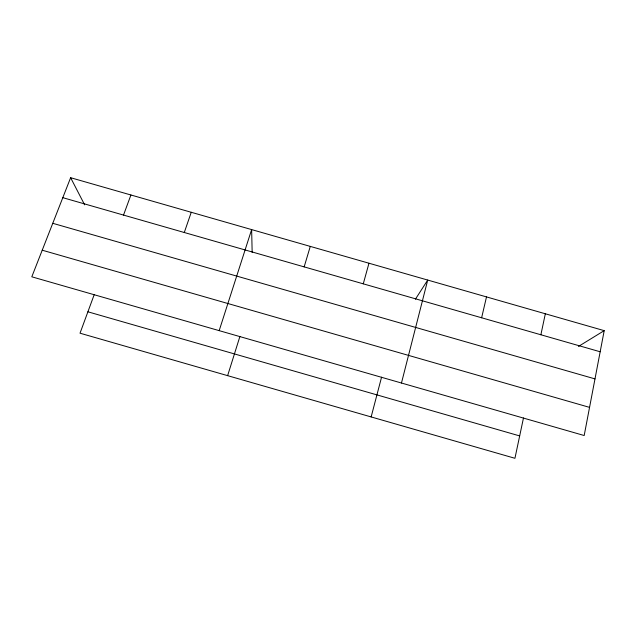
<?xml version="1.0" encoding="UTF-8"?>
<svg xmlns="http://www.w3.org/2000/svg" width="636" height="636" viewBox="0 0 636 636"><rect width="100%" height="100%" fill="white"/><g stroke="black" fill="none" stroke-linecap="round" stroke-linejoin="round"><path stroke-width="0.95" d="M604.2 330.648L584.182 435.525L31.8 276.803L70.628 177.706L604.2 330.648L578.442 346.453M540.878 334.775L545.33 313.779M523.484 417.939L514.937 458.294L80.025 333.2L94.231 294.595M481.627 317.777L486.5 296.917M401.467 383.023L427.718 280.063L415.403 299.206M371.146 416.93L381.568 377.164M363.275 283.839L368.975 263.225M304.159 266.889L310.281 246.402M227.624 375.653L239.915 336.46M219.174 330.64L251.633 229.596L252.166 252.389M184.281 232.506L191.253 212.281M123.519 215.079L130.913 194.99M62.805 197.669L600.169 351.772M52.764 223.3L594.994 378.897M42.222 250.202L589.556 407.374M87.903 311.799L519.676 435.922M70.628 177.706L84.636 204.84"/></g></svg>
